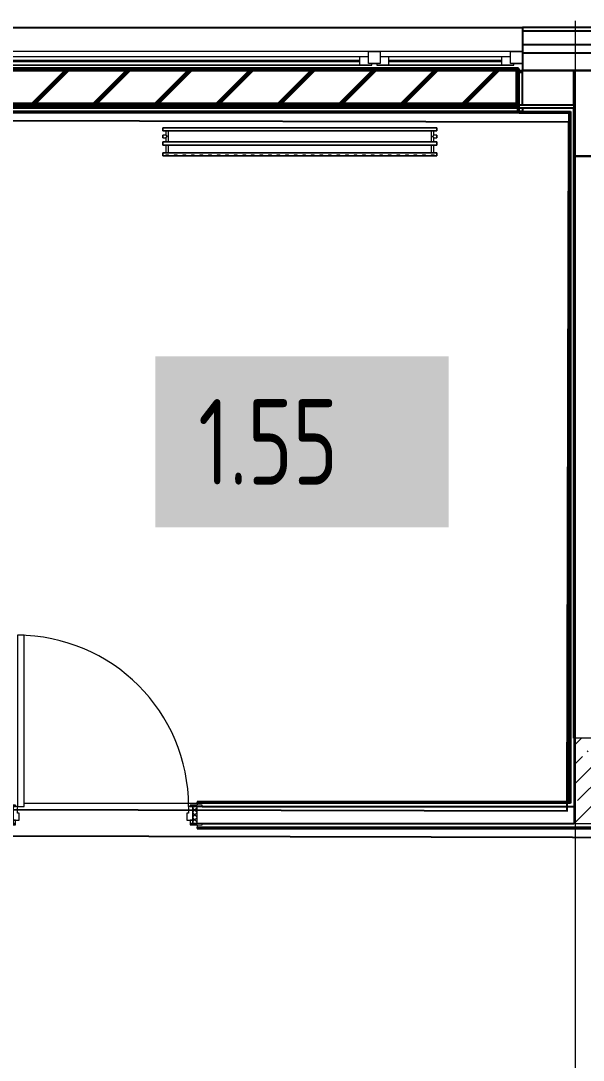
# Model space of a CAD drawing. Header units: millimetres. Extents: x -164500 to 426394, y -23753 to 102118.
# Drawn here: x 77485 to 80770, y 21182 to 27254 of the extents above; entities that cross this region are included whole.
import ezdxf

# ---------------------------------------------------------------- set-up
doc = ezdxf.new("R2010")
doc.units = ezdxf.units.MM
for name, color, linetype, lineweight in [('179 подоконники', 5, 'Continuous', 60), ('A-DOOR-2', 7, 'Continuous', 5), ('A-DOOR-FRAM-2', 7, 'Continuous', 5), ('A-FLOR', 7, 'Continuous', 9), ('A-GLAZ', 7, 'Continuous', 9), ('A-GLAZ-1', 7, 'Continuous', 5), ('S-COLS-1', 7, 'Continuous', 5), ('Оси', 7, 'Continuous', 9)]:
    doc.layers.add(name, color=color, linetype=linetype, lineweight=lineweight)
for name, color, linetype, lineweight, true_color in [('A-DOOR-1', 7, 'Continuous', 5, 0xc0c0c0), ('A-DOOR-FRAM-1', 7, 'Continuous', 5, 0xc0c0c0), ('M-EQPM-1', 7, 'Continuous', 9, 0xb2b2b2)]:
    doc.layers.add(name, color=color, linetype=linetype, lineweight=lineweight, true_color=true_color)
doc.styles.add('СПДС', font='ГОСТ тип А.ttf', dxfattribs={"width": 0.9})

# ---------------------------------------------------------------- blocks, each defined once
blk = doc.blocks.new('110_Дверь_СКБ_1Ст_Внутренняя1 - Д-11п 1100x2100h_кладовые _все__ коридор _между помещениями блока столовой__ моечные _все_ 2-32102277-Объем проектирования 1 этажа')
at = {"layer": 'A-DOOR-2'}
h = blk.add_hatch(dxfattribs=at)
h.set_pattern_fill('FP_44', color=256, style=0, pattern_type=2)
h.set_pattern_definition([(135, (1751.41, 114.685), (-14.14214, -14.14214), []), (225, (1751.41, 114.685), (14.14214, -14.14214), [])])
h.paths.add_polyline_path([(537.5, -50), (562.5, -50), (562.5, 50), (537.5, 50)])
at = {"layer": 'A-DOOR-FRAM-2'}
h = blk.add_hatch(dxfattribs=at)
h.set_pattern_fill('FP_45', color=256, style=0, pattern_type=2)
h.set_pattern_definition([(45, (-371.384, 114.685), (-14.1421, 14.1421), []), (135, (-371.384, 114.685), (-14.1421, -14.1421), [])])
h.paths.add_polyline_path([(-512.5, -50), (-512.5, 50), (-537.5, 50), (-537.5, -50)])
at = {"layer": 'A-DOOR-1'}
for p, q in [((-487.5, 1050), (-487.5, 50)), ((-447.5, 1050), (-487.5, 1050)), ((-447.5, 50), (-447.5, 1050)), ((-487.5, 50), (-447.5, 50))]:
    blk.add_line(p, q, dxfattribs=at)
blk.add_arc((-487.5, 50), 1000, 360, 90, dxfattribs=at)
at = {"layer": 'A-DOOR-FRAM-1'}
for p, q in [((-497.5, 58), (-567.5, 58)), ((-567.5, 58), (-567.5, 50)), ((-567.5, 50), (-497.5, 50)), ((-512.5, 50), (-537.5, 50)), ((-537.5, 50), (-537.5, -50)), ((-487.5, 50), (-512.5, 50)), ((-512.5, 50), (-512.5, -30)), ((-512.5, -50), (-512.5, 50)), ((-497.5, 50), (-512.5, 50)), ((-512.5, 50), (-512.5, 49)), ((-512.5, 49), (-497.5, 49)), ((-497.5, 50), (-497.5, 58)), ((-497.5, 49), (-497.5, 50)), ((-487.5, 10), (-487.5, 50)), ((-477.5, 10), (-487.5, 10)), ((-477.5, -30), (-477.5, 10)), ((512.5, 10), (502.5, 10)), ((502.5, 10), (502.5, -30)), ((512.5, 50), (512.5, 10)), ((537.5, 50), (512.5, 50)), ((592.5, 58), (522.5, 58)), ((522.5, 58), (522.5, 50)), ((537.5, 50), (522.5, 50)), ((522.5, 50), (522.5, 49)), ((522.5, 50), (592.5, 50)), ((522.5, 49), (537.5, 49)), ((537.5, -30), (537.5, 50)), ((562.5, 50), (537.5, 50)), ((537.5, 50), (537.5, -50)), ((537.5, 49), (537.5, 50)), ((562.5, -50), (562.5, 50)), ((592.5, 50), (592.5, 58)), ((-497.5, -50), (-567.5, -50)), ((-567.5, -50), (-567.5, -58)), ((-567.5, -58), (-497.5, -58)), ((-537.5, -50), (-512.5, -50)), ((-512.5, -30), (-477.5, -30)), ((-497.5, -30), (-512.5, -30)), ((-512.5, -30), (-512.5, -50)), ((-512.5, -50), (-497.5, -50)), ((-497.5, -50), (-497.5, -30)), ((-497.5, -58), (-497.5, -50)), ((502.5, -30), (537.5, -30)), ((537.5, -30), (522.5, -30)), ((522.5, -30), (522.5, -50)), ((522.5, -50), (537.5, -50)), ((592.5, -50), (522.5, -50)), ((522.5, -50), (522.5, -58)), ((522.5, -58), (592.5, -58)), ((537.5, -50), (537.5, -30)), ((537.5, -50), (562.5, -50)), ((592.5, -58), (592.5, -50))]:
    blk.add_line(p, q, dxfattribs=at)
blk = doc.blocks.new('120_Окно_СКБ_2Ст - 120_Окно_СКБ_2Ст 3100х2500 _мал_створка слева_ 2-19089248-Объем проектирования 1 этажа')
at = {"layer": 'A-GLAZ'}
for p, q in [((-1550, -75), (-1550, -5)), ((-1550, -5), (-1480, -5)), ((-1480, -5), (-1480, -75)), ((650, -35), (-1480, -35)), ((-1480, -35), (-1480, -75)), ((-1430, -85), (-1430, -35)), ((600, -85), (600, -35)), ((650, -75), (650, -5)), ((650, -5), (720, -5)), ((650, -75), (650, -35)), ((720, -5), (720, -75)), ((1480, -35), (720, -35)), ((720, -35), (720, -75)), ((770, -85), (770, -35)), ((1430, -85), (1430, -35)), ((1480, -75), (1480, -5)), ((1480, -5), (1550, -5)), ((1480, -75), (1480, -35)), ((1550, -5), (1550, -75)), ((-1480, -75), (-1550, -75)), ((-1480, -75), (-1500, -75)), ((-1500, -75), (-1500, -85)), ((-1500, -85), (670, -85)), ((670, -85), (-1500, -85)), ((720, -75), (650, -75)), ((670, -75), (650, -75)), ((670, -85), (670, -75)), ((720, -75), (700, -75)), ((700, -75), (700, -85)), ((700, -85), (1500, -85)), ((1500, -85), (700, -85)), ((1550, -75), (1480, -75)), ((1500, -75), (1480, -75)), ((1500, -85), (1500, -75))]:
    blk.add_line(p, q, dxfattribs=at)
at = {"layer": 'A-GLAZ-1'}
for p, q in [((1550, -5), (-1550, -5)), ((-1430, -55), (600, -55)), ((770, -55), (1430, -55)), ((-1550, -75), (-1500, -75)), ((600, -65), (-1430, -65)), ((670, -75), (700, -75)), ((1430, -65), (770, -65)), ((1500, -75), (1550, -75))]:
    blk.add_line(p, q, dxfattribs=at)
blk = doc.blocks.new('BSC_Колонна _Прямоугольная - 500х500-V136-Объем проектирования 1 этажа')
at = {"layer": 'S-COLS-1'}
h = blk.add_hatch(dxfattribs=at)
h.set_pattern_fill('FP_138', color=256, style=0, pattern_type=2)
h.set_pattern_definition([(45, (-80900, -22950), (-114.04925, 114.04925), []), (45, (-80785.95, -22950), (-114.04925, 114.04925), [201.613, -40.323, 6.706, -33.617])])
h.paths.add_polyline_path([(202.8, -250), (250, -250), (250, 250), (-250, 250), (-250, -250), (-26, -250)])
for p, q in [((250, 250), (-250, 250)), ((-250, 250), (-250, -250)), ((250, -250), (250, 250)), ((-250, -250), (250, -250))]:
    blk.add_line(p, q, dxfattribs=at)
blk = doc.blocks.new('radiator_prado_classic_z_tip_30_po exemplyaru - Classic Z Тип 30-500-V245-Объем проектирования 1 этажа')
at = {"layer": 'M-EQPM-1'}
for p, q in [((0, 228), (0, 210)), ((1600, 228), (0, 228)), ((0, 210), (0, 228)), ((0, 228), (12.5, 228)), ((0, 210), (1600, 210)), ((17.8, 210), (0, 210)), ((12.5, 228), (37.5, 228)), ((37.5, 228), (12.5, 228)), ((12.5, 228), (37.5, 228)), ((12.5, 228), (17.5, 223)), ((12.5, 228), (17.5, 223)), ((32.5, 223), (17.5, 223)), ((17.5, 223), (32.5, 223)), ((17.5, 210), (17.5, 164)), ((17.5, 210), (17.5, 164)), ((17.8, 210), (17.5, 210)), ((17.5, 210), (17.8, 210)), ((17.8, 210), (17.5, 210)), ((17.5, 210), (32.5, 210)), ((32.2, 210), (17.8, 210)), ((17.8, 210), (32.2, 210)), ((32.2, 210), (17.8, 210)), ((32.5, 210), (32.2, 210)), ((32.2, 210), (32.5, 210)), ((32.5, 210), (32.2, 210)), ((1567.8, 210), (32.2, 210)), ((32.5, 223), (37.5, 228)), ((37.5, 228), (32.5, 223)), ((32.5, 164), (32.5, 210)), ((32.5, 164), (32.5, 210)), ((37.5, 228), (62.5, 228)), ((62.5, 228), (87.5, 228)), ((87.5, 228), (62.5, 228)), ((62.5, 228), (87.5, 228)), ((62.5, 228), (67.5, 223)), ((62.5, 228), (67.5, 223)), ((82.5, 223), (67.5, 223)), ((67.5, 223), (82.5, 223)), ((82.5, 223), (87.5, 228)), ((87.5, 228), (82.5, 223)), ((87.5, 228), (112.5, 228)), ((112.5, 228), (137.5, 228)), ((137.5, 228), (112.5, 228)), ((112.5, 228), (137.5, 228)), ((112.5, 228), (117.5, 223)), ((112.5, 228), (117.5, 223)), ((132.5, 223), (117.5, 223)), ((117.5, 223), (132.5, 223)), ((132.5, 223), (137.5, 228)), ((137.5, 228), (132.5, 223)), ((137.5, 228), (162.5, 228)), ((162.5, 228), (187.5, 228)), ((187.5, 228), (162.5, 228)), ((162.5, 228), (187.5, 228)), ((162.5, 228), (167.5, 223)), ((162.5, 228), (167.5, 223)), ((182.5, 223), (167.5, 223)), ((167.5, 223), (182.5, 223)), ((182.5, 223), (187.5, 228)), ((187.5, 228), (182.5, 223)), ((187.5, 228), (212.5, 228)), ((212.5, 228), (237.5, 228)), ((237.5, 228), (212.5, 228)), ((212.5, 228), (237.5, 228)), ((212.5, 228), (217.5, 223)), ((212.5, 228), (217.5, 223)), ((232.5, 223), (217.5, 223)), ((217.5, 223), (232.5, 223)), ((232.5, 223), (237.5, 228)), ((237.5, 228), (232.5, 223)), ((237.5, 228), (262.5, 228)), ((262.5, 228), (287.5, 228)), ((287.5, 228), (262.5, 228)), ((262.5, 228), (287.5, 228)), ((262.5, 228), (267.5, 223)), ((262.5, 228), (267.5, 223)), ((282.5, 223), (267.5, 223)), ((267.5, 223), (282.5, 223)), ((282.5, 223), (287.5, 228)), ((287.5, 228), (282.5, 223)), ((287.5, 228), (312.5, 228)), ((312.5, 228), (337.5, 228)), ((337.5, 228), (312.5, 228)), ((312.5, 228), (337.5, 228)), ((312.5, 228), (317.5, 223)), ((312.5, 228), (317.5, 223)), ((332.5, 223), (317.5, 223)), ((317.5, 223), (332.5, 223)), ((332.5, 223), (337.5, 228)), ((337.5, 228), (332.5, 223)), ((337.5, 228), (362.5, 228)), ((362.5, 228), (387.5, 228)), ((387.5, 228), (362.5, 228)), ((362.5, 228), (387.5, 228)), ((362.5, 228), (367.5, 223)), ((362.5, 228), (367.5, 223)), ((382.5, 223), (367.5, 223)), ((367.5, 223), (382.5, 223)), ((382.5, 223), (387.5, 228)), ((387.5, 228), (382.5, 223)), ((387.5, 228), (412.5, 228)), ((412.5, 228), (437.5, 228)), ((437.5, 228), (412.5, 228)), ((412.5, 228), (437.5, 228)), ((412.5, 228), (417.5, 223)), ((412.5, 228), (417.5, 223)), ((432.5, 223), (417.5, 223)), ((417.5, 223), (432.5, 223)), ((432.5, 223), (437.5, 228)), ((437.5, 228), (432.5, 223)), ((437.5, 228), (462.5, 228)), ((462.5, 228), (487.5, 228)), ((487.5, 228), (462.5, 228)), ((462.5, 228), (487.5, 228)), ((462.5, 228), (467.5, 223)), ((462.5, 228), (467.5, 223)), ((482.5, 223), (467.5, 223)), ((467.5, 223), (482.5, 223)), ((482.5, 223), (487.5, 228)), ((487.5, 228), (482.5, 223)), ((487.5, 228), (512.5, 228)), ((512.5, 228), (537.5, 228)), ((537.5, 228), (512.5, 228)), ((512.5, 228), (537.5, 228)), ((512.5, 228), (517.5, 223)), ((512.5, 228), (517.5, 223)), ((532.5, 223), (517.5, 223)), ((517.5, 223), (532.5, 223)), ((532.5, 223), (537.5, 228)), ((537.5, 228), (532.5, 223)), ((537.5, 228), (562.5, 228)), ((562.5, 228), (587.5, 228)), ((587.5, 228), (562.5, 228)), ((562.5, 228), (587.5, 228)), ((562.5, 228), (567.5, 223)), ((562.5, 228), (567.5, 223)), ((582.5, 223), (567.5, 223)), ((567.5, 223), (582.5, 223)), ((582.5, 223), (587.5, 228)), ((587.5, 228), (582.5, 223)), ((587.5, 228), (612.5, 228)), ((612.5, 228), (637.5, 228)), ((637.5, 228), (612.5, 228)), ((612.5, 228), (637.5, 228)), ((612.5, 228), (617.5, 223)), ((612.5, 228), (617.5, 223)), ((632.5, 223), (617.5, 223)), ((617.5, 223), (632.5, 223)), ((632.5, 223), (637.5, 228)), ((637.5, 228), (632.5, 223)), ((637.5, 228), (662.5, 228)), ((662.5, 228), (687.5, 228)), ((687.5, 228), (662.5, 228)), ((662.5, 228), (687.5, 228)), ((662.5, 228), (667.5, 223)), ((662.5, 228), (667.5, 223)), ((682.5, 223), (667.5, 223)), ((667.5, 223), (682.5, 223)), ((682.5, 223), (687.5, 228)), ((687.5, 228), (682.5, 223)), ((687.5, 228), (712.5, 228)), ((712.5, 228), (737.5, 228)), ((737.5, 228), (712.5, 228)), ((712.5, 228), (737.5, 228)), ((712.5, 228), (717.5, 223)), ((712.5, 228), (717.5, 223)), ((732.5, 223), (717.5, 223)), ((717.5, 223), (732.5, 223)), ((732.5, 223), (737.5, 228)), ((737.5, 228), (732.5, 223)), ((737.5, 228), (762.5, 228)), ((762.5, 228), (787.5, 228)), ((787.5, 228), (762.5, 228)), ((762.5, 228), (787.5, 228)), ((762.5, 228), (767.5, 223)), ((762.5, 228), (767.5, 223)), ((782.5, 223), (767.5, 223)), ((767.5, 223), (782.5, 223)), ((782.5, 223), (787.5, 228)), ((787.5, 228), (782.5, 223)), ((787.5, 228), (812.5, 228)), ((812.5, 228), (837.5, 228)), ((837.5, 228), (812.5, 228)), ((812.5, 228), (837.5, 228)), ((812.5, 228), (817.5, 223)), ((812.5, 228), (817.5, 223)), ((832.5, 223), (817.5, 223)), ((817.5, 223), (832.5, 223)), ((832.5, 223), (837.5, 228)), ((837.5, 228), (832.5, 223)), ((837.5, 228), (862.5, 228)), ((862.5, 228), (887.5, 228)), ((887.5, 228), (862.5, 228)), ((862.5, 228), (887.5, 228)), ((862.5, 228), (867.5, 223)), ((862.5, 228), (867.5, 223)), ((882.5, 223), (867.5, 223)), ((867.5, 223), (882.5, 223)), ((882.5, 223), (887.5, 228)), ((887.5, 228), (882.5, 223)), ((887.5, 228), (912.5, 228)), ((912.5, 228), (937.5, 228)), ((937.5, 228), (912.5, 228)), ((912.5, 228), (937.5, 228)), ((912.5, 228), (917.5, 223)), ((912.5, 228), (917.5, 223)), ((932.5, 223), (917.5, 223)), ((917.5, 223), (932.5, 223)), ((932.5, 223), (937.5, 228)), ((937.5, 228), (932.5, 223)), ((937.5, 228), (962.5, 228)), ((962.5, 228), (987.5, 228)), ((987.5, 228), (962.5, 228)), ((962.5, 228), (987.5, 228)), ((962.5, 228), (967.5, 223)), ((962.5, 228), (967.5, 223)), ((982.5, 223), (967.5, 223)), ((967.5, 223), (982.5, 223)), ((982.5, 223), (987.5, 228)), ((987.5, 228), (982.5, 223)), ((987.5, 228), (1012.5, 228)), ((1012.5, 228), (1037.5, 228)), ((1037.5, 228), (1012.5, 228)), ((1012.5, 228), (1037.5, 228)), ((1012.5, 228), (1017.5, 223)), ((1012.5, 228), (1017.5, 223)), ((1032.5, 223), (1017.5, 223)), ((1017.5, 223), (1032.5, 223)), ((1032.5, 223), (1037.5, 228)), ((1037.5, 228), (1032.5, 223)), ((1037.5, 228), (1062.5, 228)), ((1062.5, 228), (1087.5, 228)), ((1087.5, 228), (1062.5, 228)), ((1062.5, 228), (1087.5, 228)), ((1062.5, 228), (1067.5, 223)), ((1062.5, 228), (1067.5, 223)), ((1082.5, 223), (1067.5, 223)), ((1067.5, 223), (1082.5, 223)), ((1082.5, 223), (1087.5, 228)), ((1087.5, 228), (1082.5, 223)), ((1087.5, 228), (1112.5, 228)), ((1112.5, 228), (1137.5, 228)), ((1137.5, 228), (1112.5, 228)), ((1112.5, 228), (1137.5, 228)), ((1112.5, 228), (1117.5, 223)), ((1112.5, 228), (1117.5, 223)), ((1132.5, 223), (1117.5, 223)), ((1117.5, 223), (1132.5, 223)), ((1132.5, 223), (1137.5, 228)), ((1137.5, 228), (1132.5, 223)), ((1137.5, 228), (1162.5, 228)), ((1162.5, 228), (1187.5, 228)), ((1187.5, 228), (1162.5, 228)), ((1162.5, 228), (1187.5, 228)), ((1162.5, 228), (1167.5, 223)), ((1162.5, 228), (1167.5, 223)), ((1182.5, 223), (1167.5, 223)), ((1167.5, 223), (1182.5, 223)), ((1182.5, 223), (1187.5, 228)), ((1187.5, 228), (1182.5, 223)), ((1187.5, 228), (1212.5, 228)), ((1212.5, 228), (1237.5, 228)), ((1237.5, 228), (1212.5, 228)), ((1212.5, 228), (1237.5, 228)), ((1212.5, 228), (1217.5, 223)), ((1212.5, 228), (1217.5, 223)), ((1232.5, 223), (1217.5, 223)), ((1217.5, 223), (1232.5, 223)), ((1232.5, 223), (1237.5, 228)), ((1237.5, 228), (1232.5, 223)), ((1237.5, 228), (1260.6, 228)), ((1262.5, 228), (1287.5, 228)), ((1287.5, 228), (1262.5, 228)), ((1262.5, 228), (1287.5, 228)), ((1262.5, 228), (1267.5, 223)), ((1262.5, 228), (1267.5, 223)), ((1282.5, 223), (1267.5, 223)), ((1267.5, 223), (1282.5, 223)), ((1282.5, 223), (1287.5, 228)), ((1287.5, 228), (1282.5, 223)), ((1287.5, 228), (1312.5, 228)), ((1312.5, 228), (1337.5, 228)), ((1337.5, 228), (1312.5, 228)), ((1312.5, 228), (1337.5, 228)), ((1312.5, 228), (1317.5, 223)), ((1312.5, 228), (1317.5, 223)), ((1332.5, 223), (1317.5, 223)), ((1317.5, 223), (1332.5, 223)), ((1332.5, 223), (1337.5, 228)), ((1337.5, 228), (1332.5, 223)), ((1337.5, 228), (1362.5, 228)), ((1362.5, 228), (1387.5, 228)), ((1387.5, 228), (1362.5, 228)), ((1362.5, 228), (1387.5, 228)), ((1362.5, 228), (1367.5, 223)), ((1362.5, 228), (1367.5, 223)), ((1382.5, 223), (1367.5, 223)), ((1367.5, 223), (1382.5, 223)), ((1382.5, 223), (1387.5, 228)), ((1387.5, 228), (1382.5, 223)), ((1387.5, 228), (1412.5, 228)), ((1412.5, 228), (1437.5, 228)), ((1437.5, 228), (1412.5, 228)), ((1412.5, 228), (1437.5, 228)), ((1412.5, 228), (1417.5, 223)), ((1412.5, 228), (1417.5, 223)), ((1432.5, 223), (1417.5, 223)), ((1417.5, 223), (1432.5, 223)), ((1432.5, 223), (1437.5, 228)), ((1437.5, 228), (1432.5, 223)), ((1437.5, 228), (1462.5, 228)), ((1462.5, 228), (1487.5, 228)), ((1487.5, 228), (1462.5, 228)), ((1462.5, 228), (1487.5, 228)), ((1462.5, 228), (1467.5, 223)), ((1462.5, 228), (1467.5, 223)), ((1482.5, 223), (1467.5, 223)), ((1467.5, 223), (1482.5, 223)), ((1482.5, 223), (1487.5, 228)), ((1487.5, 228), (1482.5, 223)), ((1487.5, 228), (1512.5, 228)), ((1512.5, 228), (1537.5, 228)), ((1537.5, 228), (1512.5, 228)), ((1512.5, 228), (1537.5, 228)), ((1512.5, 228), (1517.5, 223)), ((1512.5, 228), (1517.5, 223)), ((1532.5, 223), (1517.5, 223)), ((1517.5, 223), (1532.5, 223)), ((1532.5, 223), (1537.5, 228)), ((1537.5, 228), (1532.5, 223)), ((1537.5, 228), (1562.5, 228)), ((1562.5, 228), (1587.5, 228)), ((1587.5, 228), (1562.5, 228)), ((1562.5, 228), (1587.5, 228)), ((1562.5, 228), (1567.5, 223)), ((1562.5, 228), (1567.5, 223)), ((1582.5, 223), (1567.5, 223)), ((1567.5, 223), (1582.5, 223)), ((1567.5, 210), (1567.5, 164)), ((1567.5, 210), (1567.5, 164)), ((1567.8, 210), (1567.5, 210)), ((1567.5, 210), (1582.5, 210)), ((1567.8, 210), (1567.5, 210)), ((1567.5, 210), (1567.8, 210)), ((1582.2, 210), (1567.8, 210)), ((1582.2, 210), (1567.8, 210)), ((1567.8, 210), (1582.2, 210)), ((1582.5, 210), (1582.2, 210)), ((1582.5, 210), (1582.2, 210)), ((1582.2, 210), (1582.5, 210)), ((1600, 210), (1582.2, 210)), ((1582.5, 223), (1587.5, 228)), ((1587.5, 228), (1582.5, 223)), ((1582.5, 164), (1582.5, 210)), ((1582.5, 164), (1582.5, 210)), ((1587.5, 228), (1600, 228)), ((1600, 210), (1600, 228)), ((1600, 228), (1600, 210)), ((1600, 164), (0, 164)), ((0, 164), (0, 146)), ((0, 146), (0, 164)), ((0, 164), (17.8, 164)), ((0, 146), (1600, 146)), ((18.5, 146), (0, 146)), ((17.5, 121.5), (0, 121.5)), ((17.5, 121.5), (0, 121.5)), ((0, 121.5), (0, 120.5)), ((0, 106.5), (0, 121.5)), ((17.8, 164), (17.5, 164)), ((17.5, 164), (17.8, 164)), ((17.8, 164), (17.5, 164)), ((17.5, 164), (32.5, 164)), ((17.5, 146), (17.5, 121.5)), ((17.5, 146), (17.5, 121.5)), ((17.5, 146), (18.5, 146)), ((18.5, 146), (17.5, 146)), ((17.5, 146), (18.5, 146)), ((32.5, 146), (17.5, 146)), ((32.2, 164), (17.8, 164)), ((17.8, 164), (32.2, 164)), ((32.2, 164), (17.8, 164)), ((18.5, 146), (32.2, 146)), ((32.2, 146), (18.5, 146)), ((18.5, 146), (32.2, 146)), ((32.5, 164), (32.2, 164)), ((32.2, 164), (32.5, 164)), ((32.5, 164), (32.2, 164)), ((32.2, 164), (1567.8, 164)), ((32.2, 146), (32.5, 146)), ((32.5, 146), (32.2, 146)), ((32.2, 146), (32.5, 146)), ((1567.8, 146), (32.2, 146)), ((32.5, 82), (32.5, 146)), ((32.5, 82), (32.5, 146)), ((1567.8, 164), (1567.5, 164)), ((1567.5, 164), (1582.5, 164)), ((1567.8, 164), (1567.5, 164)), ((1567.5, 164), (1567.8, 164)), ((1567.5, 146), (1567.5, 82)), ((1567.5, 146), (1567.5, 82)), ((1567.5, 146), (1567.8, 146)), ((1582.5, 146), (1567.5, 146)), ((1567.5, 146), (1567.8, 146)), ((1567.8, 146), (1567.5, 146)), ((1582.2, 164), (1567.8, 164)), ((1582.2, 164), (1567.8, 164)), ((1567.8, 164), (1582.2, 164)), ((1567.8, 146), (1581.5, 146)), ((1567.8, 146), (1581.5, 146)), ((1581.5, 146), (1567.8, 146)), ((1581.5, 146), (1582.5, 146)), ((1581.5, 146), (1582.5, 146)), ((1582.5, 146), (1581.5, 146)), ((1600, 146), (1581.5, 146)), ((1582.5, 164), (1582.2, 164)), ((1582.5, 164), (1582.2, 164)), ((1582.2, 164), (1582.5, 164)), ((1582.2, 164), (1600, 164)), ((1582.5, 121.5), (1582.5, 146)), ((1582.5, 121.5), (1582.5, 146)), ((1600, 121.5), (1582.5, 121.5)), ((1600, 121.5), (1582.5, 121.5)), ((1600, 146), (1600, 164)), ((1600, 164), (1600, 146)), ((1600, 121.5), (1600, 106.5)), ((1600, 120.5), (1600, 121.5)), ((1600, 121.5), (1600, 120.5)), ((1600, 120.5), (1600, 121.5)), ((0, 120.5), (0, 107.5)), ((0, 120.5), (0, 119.3)), ((0, 114), (0, 120.5)), ((0, 120.5), (0, 120.5)), ((0, 119.3), (0, 117.8)), ((0, 117.8), (0, 114)), ((0, 114), (0, 110.3)), ((0, 107.5), (0, 114)), ((0, 110.3), (0, 108.7)), ((0, 108.7), (0, 107.5)), ((0, 107.5), (0, 106.5)), ((0, 107.5), (0, 107.5)), ((0, 106.5), (17.5, 106.5)), ((0, 106.5), (17.5, 106.5)), ((1600, 82), (0, 82)), ((0, 82), (0, 64)), ((0, 64), (0, 82)), ((0, 82), (18.5, 82)), ((1600, 64), (0, 64)), ((0, 64), (1600, 64)), ((17.5, 106.5), (17.5, 82)), ((17.5, 106.5), (17.5, 82)), ((18.5, 82), (17.5, 82)), ((17.5, 82), (18.5, 82)), ((18.5, 82), (17.5, 82)), ((17.5, 82), (32.5, 82)), ((32.2, 82), (18.5, 82)), ((18.5, 82), (32.2, 82)), ((32.2, 82), (18.5, 82)), ((32.5, 82), (32.2, 82)), ((32.2, 82), (32.5, 82)), ((32.5, 82), (32.2, 82)), ((32.2, 82), (1567.8, 82)), ((1567.8, 82), (1567.5, 82)), ((1567.5, 82), (1582.5, 82)), ((1567.8, 82), (1567.5, 82)), ((1567.5, 82), (1567.8, 82)), ((1581.5, 82), (1567.8, 82)), ((1581.5, 82), (1567.8, 82)), ((1567.8, 82), (1581.5, 82)), ((1582.5, 82), (1581.5, 82)), ((1582.5, 82), (1581.5, 82)), ((1581.5, 82), (1582.5, 82)), ((1581.5, 82), (1600, 82)), ((1582.5, 82), (1582.5, 106.5)), ((1582.5, 106.5), (1600, 106.5)), ((1582.5, 82), (1582.5, 106.5)), ((1582.5, 106.5), (1600, 106.5)), ((1600, 107.5), (1600, 120.5)), ((1600, 120.5), (1600, 107.5)), ((1600, 107.5), (1600, 120.5)), ((1600, 106.5), (1600, 107.5)), ((1600, 107.5), (1600, 106.5)), ((1600, 106.5), (1600, 107.5)), ((1600, 64), (1600, 82)), ((1600, 82), (1600, 64))]:
    blk.add_line(p, q, dxfattribs=at)
for points, knots in [([(18.5, 120.5), (18.4, 120.6), (18.3, 120.7), (18.1, 120.9), (17.9, 121.1), (17.8, 121.2), (17.7, 121.3), (17.5, 121.5), (17.5, 121.5), (17.5, 121.5)], [0.7142857, 0.7142857, 0.7142857, 0.7142857, 0.75, 0.7857143, 0.8214286, 0.8571429, 0.8928571, 0.9285714, 1, 1, 1, 1]), ([(17.5, 121.5), (17.5, 121.5), (17.5, 121.5), (17.7, 121.3), (17.8, 121.2), (17.9, 121.1), (18.1, 120.9), (18.3, 120.7), (18.4, 120.6), (18.5, 120.5)], [0, 0, 0, 0, 0.0714286, 0.1071429, 0.1428571, 0.1785714, 0.2142857, 0.25, 0.2857143, 0.2857143, 0.2857143, 0.2857143]), ([(17.5, 121.5), (17.5, 121.5), (17.5, 121.5), (17.7, 121.3), (17.8, 121.2), (17.9, 121.1), (18.1, 120.9), (18.3, 120.7), (18.4, 120.6), (18.5, 120.5)], [0, 0, 0, 0, 0.0714286, 0.1071429, 0.1428571, 0.1785714, 0.2142857, 0.25, 0.2857143, 0.2857143, 0.2857143, 0.2857143]), ([(25, 114), (24.5, 114.5), (23.6, 115.4), (22.4, 116.6), (21.6, 117.4), (21.1, 117.9), (20.8, 118.2), (20.5, 118.5), (20.2, 118.8), (19.8, 119.1), (19.6, 119.4), (19.3, 119.7), (19, 120), (18.7, 120.3), (18.5, 120.5), (18.3, 120.7), (18.1, 120.9), (17.9, 121.1), (17.8, 121.2), (17.7, 121.3), (17.5, 121.5), (17.5, 121.5), (17.5, 121.5)], [0, 0, 0, 0, 0.142857, 0.285714, 0.357143, 0.392857, 0.428571, 0.464286, 0.5, 0.535714, 0.571429, 0.607143, 0.642857, 0.678571, 0.714286, 0.75, 0.785714, 0.821429, 0.857143, 0.892857, 0.928571, 1, 1, 1, 1]), ([(1575, 114), (1575.5, 114.5), (1576.4, 115.4), (1577.6, 116.6), (1578.4, 117.4), (1578.9, 117.9), (1579.2, 118.2), (1579.5, 118.5), (1579.8, 118.8), (1580.1, 119.2), (1580.4, 119.4), (1580.7, 119.7), (1581, 120), (1581.3, 120.3), (1581.5, 120.5), (1581.7, 120.7), (1581.9, 120.9), (1582.1, 121.1), (1582.2, 121.2), (1582.3, 121.3), (1582.5, 121.5), (1582.5, 121.5), (1582.5, 121.5)], [0, 0, 0, 0, 0.142857, 0.285714, 0.357143, 0.392857, 0.428571, 0.464286, 0.5, 0.535714, 0.571429, 0.607143, 0.642857, 0.678571, 0.714286, 0.75, 0.785714, 0.821429, 0.857143, 0.892857, 0.928571, 1, 1, 1, 1]), ([(1582.5, 121.5), (1582.5, 121.5), (1582.5, 121.5), (1582.3, 121.3), (1582.2, 121.2), (1582.1, 121.1), (1581.9, 120.9), (1581.7, 120.7), (1581.6, 120.6), (1581.5, 120.5)], [0, 0, 0, 0, 0.0714286, 0.1071429, 0.1428571, 0.1785714, 0.2142857, 0.25, 0.2857143, 0.2857143, 0.2857143, 0.2857143]), ([(1582.5, 121.5), (1582.5, 121.5), (1582.5, 121.5), (1582.3, 121.3), (1582.2, 121.2), (1582.1, 121.1), (1581.9, 120.9), (1581.7, 120.7), (1581.6, 120.6), (1581.5, 120.5)], [0, 0, 0, 0, 0.0714286, 0.1071429, 0.1428571, 0.1785714, 0.2142857, 0.25, 0.2857143, 0.2857143, 0.2857143, 0.2857143]), ([(1581.5, 120.5), (1581.6, 120.6), (1581.7, 120.7), (1581.9, 120.9), (1582.1, 121.1), (1582.2, 121.2), (1582.3, 121.3), (1582.5, 121.5), (1582.5, 121.5), (1582.5, 121.5)], [0.7142857, 0.7142857, 0.7142857, 0.7142857, 0.75, 0.7857143, 0.8214286, 0.8571429, 0.8928571, 0.9285714, 1, 1, 1, 1]), ([(17.5, 106.5), (17.5, 106.5), (17.5, 106.5), (17.7, 106.7), (17.8, 106.8), (17.9, 106.9), (18.1, 107.1), (18.3, 107.3), (18.5, 107.5), (18.7, 107.7), (19, 108), (19.3, 108.3), (19.6, 108.6), (19.8, 108.9), (20.3, 109.3), (20.7, 109.7), (21.1, 110.1), (21.6, 110.6), (22.4, 111.4), (23.6, 112.6), (24.5, 113.5), (25, 114)], [0, 0, 0, 0, 0.071429, 0.107143, 0.142857, 0.178571, 0.214286, 0.25, 0.285714, 0.321429, 0.357143, 0.392857, 0.428571, 0.464286, 0.5, 0.571429, 0.607143, 0.642857, 0.714286, 0.857143, 1, 1, 1, 1]), ([(17.5, 106.5), (17.5, 106.5), (17.5, 106.5), (17.7, 106.7), (17.8, 106.8), (17.9, 106.9), (18.1, 107.1), (18.3, 107.3), (18.4, 107.4), (18.5, 107.5)], [0, 0, 0, 0, 0.0714286, 0.1071429, 0.1428571, 0.1785714, 0.2142857, 0.25, 0.2857143, 0.2857143, 0.2857143, 0.2857143]), ([(18.5, 107.5), (18.4, 107.4), (18.3, 107.3), (18.1, 107.1), (17.9, 106.9), (17.8, 106.8), (17.7, 106.7), (17.5, 106.5), (17.5, 106.5), (17.5, 106.5)], [0.7142857, 0.7142857, 0.7142857, 0.7142857, 0.75, 0.7857143, 0.8214286, 0.8571429, 0.8928571, 0.9285714, 1, 1, 1, 1]), ([(18.5, 107.5), (18.4, 107.4), (18.3, 107.3), (18.1, 107.1), (17.9, 106.9), (17.8, 106.8), (17.7, 106.7), (17.5, 106.5), (17.5, 106.5), (17.5, 106.5)], [0.7142857, 0.7142857, 0.7142857, 0.7142857, 0.75, 0.7857143, 0.8214286, 0.8571429, 0.8928571, 0.9285714, 1, 1, 1, 1]), ([(22.1, 116.9), (21.9, 117.1), (21.6, 117.4), (21.1, 117.9), (20.8, 118.2), (20.5, 118.5), (20.2, 118.8), (19.9, 119.2), (19.7, 119.3), (19.6, 119.4)], [0.2857143, 0.2857143, 0.2857143, 0.2857143, 0.3571429, 0.3928571, 0.4285714, 0.4642857, 0.5, 0.5357143, 0.5714286, 0.5714286, 0.5714286, 0.5714286]), ([(19.6, 119.4), (19.7, 119.3), (19.9, 119.2), (20.3, 118.7), (20.7, 118.3), (21.1, 117.9), (21.6, 117.4), (21.9, 117.1), (22.1, 116.9)], [0.4285714, 0.4285714, 0.4285714, 0.4285714, 0.4642857, 0.5, 0.5714286, 0.6071429, 0.6428571, 0.7142857, 0.7142857, 0.7142857, 0.7142857]), ([(19.6, 119.4), (19.7, 119.3), (19.8, 119.1), (20.3, 118.7), (20.7, 118.3), (21.1, 117.9), (21.6, 117.4), (21.9, 117.1), (22.1, 116.9)], [0.4285714, 0.4285714, 0.4285714, 0.4285714, 0.4642857, 0.5, 0.5714286, 0.6071429, 0.6428571, 0.7142857, 0.7142857, 0.7142857, 0.7142857]), ([(19.6, 108.6), (19.7, 108.7), (19.9, 108.8), (20.3, 109.3), (20.7, 109.7), (21.1, 110.1), (21.6, 110.6), (21.9, 110.9), (22.1, 111.1)], [0.4285714, 0.4285714, 0.4285714, 0.4285714, 0.4642857, 0.5, 0.5714286, 0.6071429, 0.6428571, 0.7142857, 0.7142857, 0.7142857, 0.7142857]), ([(22.1, 111.1), (21.9, 110.9), (21.6, 110.6), (21.1, 110.1), (20.8, 109.8), (20.5, 109.5), (20.2, 109.2), (19.9, 108.8), (19.7, 108.7), (19.6, 108.6)], [0.2857143, 0.2857143, 0.2857143, 0.2857143, 0.3571429, 0.3928571, 0.4285714, 0.4642857, 0.5, 0.5357143, 0.5714286, 0.5714286, 0.5714286, 0.5714286]), ([(22.1, 111.1), (21.9, 110.9), (21.6, 110.6), (21.1, 110.1), (20.8, 109.8), (20.5, 109.5), (20.2, 109.2), (19.8, 108.9), (19.7, 108.7), (19.6, 108.6)], [0.2857143, 0.2857143, 0.2857143, 0.2857143, 0.3571429, 0.3928571, 0.4285714, 0.4642857, 0.5, 0.5357143, 0.5714286, 0.5714286, 0.5714286, 0.5714286]), ([(1582.5, 106.5), (1582.5, 106.5), (1582.5, 106.5), (1582.3, 106.7), (1582.2, 106.8), (1582.1, 106.9), (1581.9, 107.1), (1581.7, 107.3), (1581.5, 107.5), (1581.3, 107.7), (1581, 108), (1580.7, 108.3), (1580.4, 108.6), (1580.1, 108.8), (1579.7, 109.3), (1579.3, 109.7), (1578.9, 110.1), (1578.4, 110.6), (1577.6, 111.4), (1576.4, 112.6), (1575.5, 113.5), (1575, 114)], [0, 0, 0, 0, 0.071429, 0.107143, 0.142857, 0.178571, 0.214286, 0.25, 0.285714, 0.321429, 0.357143, 0.392857, 0.428571, 0.464286, 0.5, 0.571429, 0.607143, 0.642857, 0.714286, 0.857143, 1, 1, 1, 1]), ([(1580.4, 119.4), (1580.3, 119.3), (1580.1, 119.2), (1579.7, 118.7), (1579.3, 118.3), (1578.9, 117.9), (1578.4, 117.4), (1578.1, 117.1), (1577.9, 116.9)], [0.4285714, 0.4285714, 0.4285714, 0.4285714, 0.4642857, 0.5, 0.5714286, 0.6071429, 0.6428571, 0.7142857, 0.7142857, 0.7142857, 0.7142857]), ([(1580.4, 119.4), (1580.3, 119.3), (1580.1, 119.2), (1579.7, 118.7), (1579.3, 118.3), (1578.9, 117.9), (1578.4, 117.4), (1578.1, 117.1), (1577.9, 116.9)], [0.4285714, 0.4285714, 0.4285714, 0.4285714, 0.4642857, 0.5, 0.5714286, 0.6071429, 0.6428571, 0.7142857, 0.7142857, 0.7142857, 0.7142857]), ([(1577.9, 116.9), (1578.1, 117.1), (1578.4, 117.4), (1578.9, 117.9), (1579.2, 118.2), (1579.5, 118.5), (1579.8, 118.8), (1580.1, 119.2), (1580.3, 119.3), (1580.4, 119.4)], [0.2857143, 0.2857143, 0.2857143, 0.2857143, 0.3571429, 0.3928571, 0.4285714, 0.4642857, 0.5, 0.5357143, 0.5714286, 0.5714286, 0.5714286, 0.5714286]), ([(1577.9, 111.1), (1578.1, 110.9), (1578.4, 110.6), (1578.9, 110.1), (1579.2, 109.8), (1579.5, 109.5), (1579.8, 109.2), (1580.1, 108.8), (1580.3, 108.7), (1580.4, 108.6)], [0.2857143, 0.2857143, 0.2857143, 0.2857143, 0.3571429, 0.3928571, 0.4285714, 0.4642857, 0.5, 0.5357143, 0.5714286, 0.5714286, 0.5714286, 0.5714286]), ([(1577.9, 111.1), (1578.1, 110.9), (1578.4, 110.6), (1578.9, 110.1), (1579.2, 109.8), (1579.5, 109.5), (1579.8, 109.2), (1580.1, 108.8), (1580.3, 108.7), (1580.4, 108.6)], [0.2857143, 0.2857143, 0.2857143, 0.2857143, 0.3571429, 0.3928571, 0.4285714, 0.4642857, 0.5, 0.5357143, 0.5714286, 0.5714286, 0.5714286, 0.5714286]), ([(1580.4, 108.6), (1580.3, 108.7), (1580.1, 108.8), (1579.7, 109.3), (1579.3, 109.7), (1578.9, 110.1), (1578.4, 110.6), (1578.1, 110.9), (1577.9, 111.1)], [0.4285714, 0.4285714, 0.4285714, 0.4285714, 0.4642857, 0.5, 0.5714286, 0.6071429, 0.6428571, 0.7142857, 0.7142857, 0.7142857, 0.7142857]), ([(1581.5, 107.5), (1581.6, 107.4), (1581.7, 107.3), (1581.9, 107.1), (1582.1, 106.9), (1582.2, 106.8), (1582.3, 106.7), (1582.5, 106.5), (1582.5, 106.5), (1582.5, 106.5)], [0.7142857, 0.7142857, 0.7142857, 0.7142857, 0.75, 0.7857143, 0.8214286, 0.8571429, 0.8928571, 0.9285714, 1, 1, 1, 1]), ([(1581.5, 107.5), (1581.6, 107.4), (1581.7, 107.3), (1581.9, 107.1), (1582.1, 106.9), (1582.2, 106.8), (1582.3, 106.7), (1582.5, 106.5), (1582.5, 106.5), (1582.5, 106.5)], [0.7142857, 0.7142857, 0.7142857, 0.7142857, 0.75, 0.7857143, 0.8214286, 0.8571429, 0.8928571, 0.9285714, 1, 1, 1, 1]), ([(1582.5, 106.5), (1582.5, 106.5), (1582.5, 106.5), (1582.3, 106.7), (1582.2, 106.8), (1582.1, 106.9), (1581.9, 107.1), (1581.7, 107.3), (1581.6, 107.4), (1581.5, 107.5)], [0, 0, 0, 0, 0.0714286, 0.1071429, 0.1428571, 0.1785714, 0.2142857, 0.25, 0.2857143, 0.2857143, 0.2857143, 0.2857143])]:
    blk.add_open_spline(points, degree=3, knots=knots, dxfattribs=at)
for points in [[(19.6, 119.4), (19.5, 119.5), (19.3, 119.7), (19, 120), (18.7, 120.3), (18.6, 120.4), (18.5, 120.5)], [(18.5, 120.5), (18.6, 120.4), (18.7, 120.3), (19, 120), (19.3, 119.7), (19.5, 119.5), (19.6, 119.4)], [(18.5, 120.5), (18.6, 120.4), (18.7, 120.3), (19, 120), (19.3, 119.7), (19.5, 119.5), (19.6, 119.4)], [(18.5, 107.5), (18.6, 107.6), (18.7, 107.7), (19, 108), (19.3, 108.3), (19.5, 108.5), (19.6, 108.6)], [(19.6, 108.6), (19.5, 108.5), (19.3, 108.3), (19, 108), (18.7, 107.7), (18.6, 107.6), (18.5, 107.5)], [(19.6, 108.6), (19.5, 108.5), (19.3, 108.3), (19, 108), (18.7, 107.7), (18.6, 107.6), (18.5, 107.5)], [(25, 114), (24.5, 114.5), (23.6, 115.4), (22.6, 116.4), (22.1, 116.9)], [(22.1, 116.9), (22.6, 116.4), (23.6, 115.4), (24.5, 114.5), (25, 114)], [(22.1, 116.9), (22.6, 116.4), (23.6, 115.4), (24.5, 114.5), (25, 114)], [(22.1, 111.1), (22.6, 111.6), (23.6, 112.6), (24.5, 113.5), (25, 114)], [(25, 114), (24.5, 113.5), (23.6, 112.6), (22.6, 111.6), (22.1, 111.1)], [(25, 114), (24.5, 113.5), (23.6, 112.6), (22.6, 111.6), (22.1, 111.1)], [(1577.9, 116.9), (1577.4, 116.4), (1576.4, 115.4), (1575.5, 114.5), (1575, 114)], [(1577.9, 116.9), (1577.4, 116.4), (1576.4, 115.4), (1575.5, 114.5), (1575, 114)], [(1575, 114), (1575.5, 114.5), (1576.4, 115.4), (1577.4, 116.4), (1577.9, 116.9)], [(1575, 114), (1575.5, 113.5), (1576.4, 112.6), (1577.4, 111.6), (1577.9, 111.1)], [(1575, 114), (1575.5, 113.5), (1576.4, 112.6), (1577.4, 111.6), (1577.9, 111.1)], [(1577.9, 111.1), (1577.4, 111.6), (1576.4, 112.6), (1575.5, 113.5), (1575, 114)], [(1581.5, 120.5), (1581.4, 120.4), (1581.3, 120.3), (1581, 120), (1580.7, 119.7), (1580.5, 119.5), (1580.4, 119.4)], [(1581.5, 120.5), (1581.4, 120.4), (1581.3, 120.3), (1581, 120), (1580.7, 119.7), (1580.5, 119.5), (1580.4, 119.4)], [(1580.4, 119.4), (1580.5, 119.5), (1580.7, 119.7), (1581, 120), (1581.3, 120.3), (1581.4, 120.4), (1581.5, 120.5)], [(1580.4, 108.6), (1580.5, 108.5), (1580.7, 108.3), (1581, 108), (1581.3, 107.7), (1581.4, 107.6), (1581.5, 107.5)], [(1580.4, 108.6), (1580.5, 108.5), (1580.7, 108.3), (1581, 108), (1581.3, 107.7), (1581.4, 107.6), (1581.5, 107.5)], [(1581.5, 107.5), (1581.4, 107.6), (1581.3, 107.7), (1581, 108), (1580.7, 108.3), (1580.5, 108.5), (1580.4, 108.6)]]:
    blk.add_open_spline(points, degree=3, dxfattribs=at)

msp = doc.modelspace()

# ---------------------------------------------------------------- hatches: boundary and pattern name
at = {"layer": '179 подоконники'}
h = msp.add_hatch(dxfattribs=at)
h.set_pattern_fill('ANSI31', color=256, scale=80)
h.set_pattern_definition([(45, (161573.12, 54029), (-179.6051, 179.6051), [])])
h.paths.add_polyline_path([(77314.702, 26971.938), (80386.702, 26971.938), (80386.702, 26763.938), (77314.702, 26763.938)])

# ---------------------------------------------------------------- linework, layer by layer
for p, q in [((77314.702, 27213.938), (80414.702, 27213.938)), ((85034.702, 27213.938), (80414.702, 27213.938)), ((80414.702, 27213.938), (80414.702, 27193.938)), ((80414.702, 27193.938), (80414.702, 26963.938)), ((85187.702, 27193.938), (80414.702, 27193.938)), ((85034.702, 27113.938), (80414.702, 27113.938)), ((85034.702, 27063.938), (80414.702, 27063.938)), ((77334.702, 26963.938), (85034.702, 26963.938)), ((77334.702, 26963.938), (80414.702, 26963.938)), ((80714.702, 26963.938), (80414.702, 26963.938)), ((80414.702, 26763.938), (80414.702, 26963.938)), ((80714.702, 26763.938), (80714.702, 26963.938)), ((81214.702, 26963.938), (80714.702, 26963.938)), ((80714.702, 26963.938), (80714.702, 26463.938)), ((80394.702, 26951.938), (80386.702, 26951.938)), ((80386.702, 26951.938), (80386.702, 26719.938)), ((80414.702, 26951.938), (80394.702, 26951.938)), ((80394.702, 26723.938), (80394.702, 26951.938)), ((80386.702, 26743.938), (77342.702, 26743.938)), ((80386.702, 26723.938), (77342.702, 26723.938)), ((80386.702, 26719.938), (80394.702, 26719.938)), ((80394.702, 26763.938), (80714.702, 26763.938)), ((80414.702, 26743.938), (80394.702, 26743.938)), ((80414.702, 26723.938), (80394.702, 26723.938)), ((80394.702, 26719.938), (80394.702, 26715.938)), ((80714.702, 26743.938), (80414.702, 26743.938)), ((80414.702, 26743.938), (80414.702, 26723.938)), ((80414.702, 26723.938), (80694.702, 26723.938)), ((80694.702, 26723.938), (80694.702, 22683.938)), ((80714.702, 23063.938), (80714.702, 26743.938)), ((80394.702, 26715.938), (77342.702, 26715.938)), ((80394.702, 26715.938), (80686.702, 26715.938)), ((80686.702, 26715.938), (80686.702, 22691.938)), ((80714.702, 26463.938), (81214.702, 26463.938)), ((81414.702, 26463.938), (80714.702, 26463.938)), ((80686.702, 22691.938), (78514.702, 22691.938)), ((78514.702, 22691.938), (78514.702, 22683.938)), ((80694.702, 22683.938), (78514.702, 22683.938)), ((78544.702, 22663.938), (80714.702, 22663.938)), ((80714.702, 22663.938), (80714.702, 22663.938)), ((78514.702, 22543.938), (81314.702, 22543.938)), ((78514.702, 22543.938), (78514.702, 22535.938)), ((78514.702, 22535.938), (81314.702, 22535.938)), ((78544.702, 22563.938), (80714.702, 22563.938))]:
    msp.add_line(p, q)
at = {"flags": 128}
msp.add_lwpolyline([(80685.787, 26662.143), (77341.796, 26669.993), (77332.35, 22646.004), (80676.341, 22638.154)], close=True, dxfattribs=at)
msp.add_lwpolyline([(66338.507, 21021.807), (78758.283, 20992.652), (78755.935, 19992.655), (85618.106, 19976.547), (85617.994, 19928.547), (86717.991, 19925.965), (86718.084, 19965.964), (86858.084, 19965.636), (86861.582, 21455.632), (86436.248, 21456.63), (86436.295, 21476.63), (85486.297, 21478.86), (85486.25, 21458.86), (85381.586, 21459.106), (85381.567, 21451.106), (82353.575, 21458.214), (82355.97, 22478.211), (68336.008, 22511.122)], dxfattribs=at)
at = {"layer": '179 подоконники'}
msp.add_lwpolyline([(77314.702, 26971.938), (80386.702, 26971.938), (80386.702, 26763.938), (77314.702, 26763.938)], close=True, dxfattribs=at)
at = {"layer": 'A-FLOR'}
for p, q in [((77504.702, 22683.938), (78514.702, 22683.938)), ((78514.702, 22683.938), (78514.702, 22671.938)), ((78514.702, 22555.938), (78514.702, 22543.938))]:
    msp.add_line(p, q, dxfattribs=at)
at = {"layer": 'Оси'}
msp.add_lwpolyline([(80724.702, -2042.321), (80724.702, 2957.679), (80724.702, 22254.043), (80724.702, 27254.043)], dxfattribs=at)

# ---------------------------------------------------------------- block references
at = {"color": 3}
msp.add_blockref('120_Окно_СКБ_2Ст - 120_Окно_СКБ_2Ст 3100х2500 _мал_створка слева_ 2-19089248-Объем проектирования 1 этажа', (78864.702, 27078.938), dxfattribs=at)
for name, p in [('110_Дверь_СКБ_1Ст_Внутренняя1 - Д-11п 1100x2100h_кладовые _все__ коридор _между помещениями блока столовой__ моечные _все_ 2-32102277-Объем проектирования 1 этажа', (77952.202, 22613.938)), ('BSC_Колонна _Прямоугольная - 500х500-V136-Объем проектирования 1 этажа', (80964.702, 22813.938))]:
    msp.add_blockref(name, p)
at = {"layer": 'M-EQPM-1', "rotation": 180}
msp.add_blockref('radiator_prado_classic_z_tip_30_po exemplyaru - Classic Z Тип 30-500-V245-Объем проектирования 1 этажа', (79914.702, 26692.238), dxfattribs=at)

# ---------------------------------------------------------------- texts
at = {"insert": (78521.16, 25044.166), "char_height": 500, "width": 1212.1515, "attachment_point": 1, "style": 'СПДС', "bg_fill": 1, "box_fill_scale": 1.5, "bg_fill_color": 7, "bg_fill_true_color": 16777215, "bg_fill_transparency": 0}
msp.add_mtext('1.55', dxfattribs=at)

doc.saveas('drawing.dxf')
